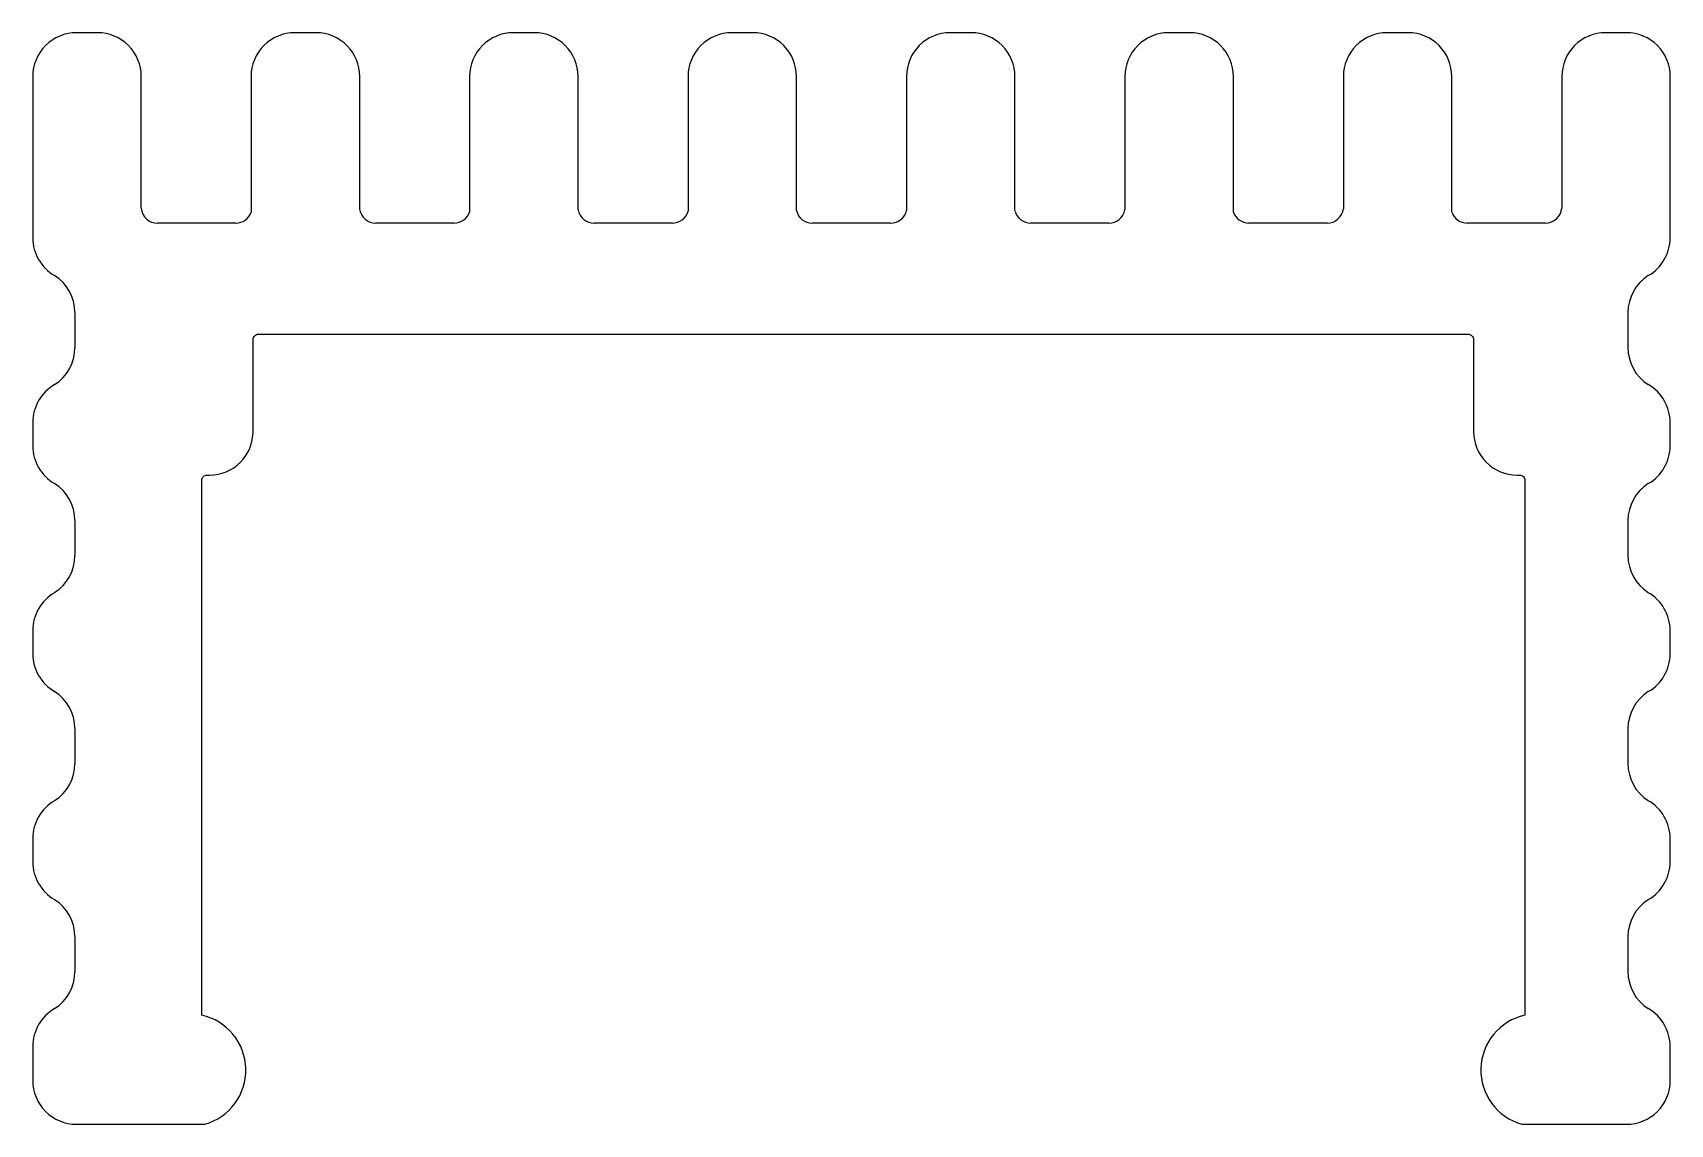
# Model space of a CAD drawing. Header units: millimetres. Extents: x 0 to 15.1, y -10.1 to 0.
import ezdxf

# ---------------------------------------------------------------- set-up
doc = ezdxf.new("R2010")
doc.units = ezdxf.units.MM
doc.layers.get('0').update_dxf_attribs({"true_color": 0xffffff})

msp = doc.modelspace()

# ---------------------------------------------------------------- linework, layer by layer
at = {"color": 7, "true_color": 0x000000, "flags": 128}
for points in [[(0.643, -0.05), (0.45, -0.05)], [(2.645, -0.05), (2.451, -0.05)], [(4.646, -0.05), (4.452, -0.05)], [(6.646, -0.05), (6.453, -0.05)], [(8.647, -0.05), (8.454, -0.05)], [(10.648, -0.05), (10.455, -0.05)], [(12.649, -0.05), (12.456, -0.05)], [(14.65, -0.05), (14.457, -0.05)], [(0.05, -0.45), (0.05, -1.928)], [(1.044, -1.657), (1.044, -1.657), (1.044, -0.45)], [(2.051, -0.45), (2.051, -1.693)], [(3.045, -1.665), (3.045, -0.45)], [(4.052, -0.45), (4.052, -1.688)], [(5.046, -1.672), (5.046, -0.45)], [(6.053, -0.45), (6.053, -1.685)], [(7.046, -1.679), (7.046, -0.45)], [(8.054, -0.45), (8.054, -1.678)], [(9.047, -1.683), (9.047, -0.45)], [(10.055, -0.45), (10.055, -1.673)], [(11.048, -1.689), (11.048, -0.45)], [(12.056, -0.45), (12.056, -1.662)], [(13.049, -1.692), (13.049, -0.45)], [(14.057, -0.45), (14.057, -1.657), (14.056, -1.657)], [(15.049, -1.928), (15.05, -1.928), (15.05, -0.45)], [(1.909, -1.794), (1.194, -1.794)], [(3.909, -1.794), (3.193, -1.794)], [(5.909, -1.794), (5.193, -1.794)], [(7.908, -1.794), (7.192, -1.794)], [(9.908, -1.794), (9.192, -1.794)], [(11.907, -1.794), (11.191, -1.794)], [(13.907, -1.794), (13.191, -1.794)], [(0.25, -2.275), (0.25, -2.275)], [(14.849, -2.275), (14.849, -2.275)], [(0.436, -2.613), (0.436, -2.936)], [(14.664, -2.936), (14.664, -2.613)], [(0.25, -3.274), (0.25, -3.274)], [(14.849, -3.274), (14.849, -3.274)], [(0.05, -3.621), (0.05, -3.834)], [(15.049, -3.834), (15.05, -3.834), (15.05, -3.621), (15.049, -3.621)], [(0.25, -4.18), (0.25, -4.181)], [(14.849, -4.181), (14.849, -4.18)], [(0.436, -4.519), (0.436, -4.841)], [(14.664, -4.841), (14.664, -4.519)], [(0.25, -5.179), (0.25, -5.18)], [(14.849, -5.18), (14.849, -5.179)], [(0.05, -5.527), (0.05, -5.74)], [(15.049, -5.74), (15.05, -5.74), (15.05, -5.527), (15.049, -5.527)], [(0.25, -6.086), (0.25, -6.087)], [(14.849, -6.087), (14.849, -6.086)], [(0.436, -6.425), (0.436, -6.747)], [(14.664, -6.747), (14.664, -6.425)], [(0.25, -7.085), (0.25, -7.086)], [(14.849, -7.086), (14.849, -7.085)], [(0.05, -7.432), (0.05, -7.645)], [(15.049, -7.645), (15.05, -7.645), (15.05, -7.432), (15.049, -7.432)], [(0.25, -7.992), (0.25, -7.993)], [(14.849, -7.993), (14.849, -7.992)], [(0.436, -8.331), (0.436, -8.653)], [(14.664, -8.653), (14.664, -8.331)], [(0.25, -8.991), (0.25, -8.992)], [(14.849, -8.992), (14.849, -8.991)], [(0.05, -9.338), (0.05, -9.65)], [(15.05, -9.65), (15.05, -9.338), (15.049, -9.338)], [(0.45, -10.05), (1.626, -10.05), (1.626, -10.05)], [(13.692, -10.05), (13.692, -10.05), (14.65, -10.05)]]:
    msp.add_lwpolyline(points, dxfattribs=at)
for points in [[(2.069, -3.702), (2.069, -2.862, -0.414214), (2.119, -2.812), (13.198, -2.812, -0.414214), (13.248, -2.862), (13.248, -3.702)], [(1.598, -9.05), (1.598, -4.152, -0.414214), (1.648, -4.102), (1.67, -4.102)], [(13.648, -4.102), (13.669, -4.102, -0.414214), (13.719, -4.152), (13.719, -9.05)]]:
    msp.add_lwpolyline(points, format="xyb", dxfattribs=at)
at = {"color": 7, "true_color": 0x000000}
for centre, radius, start, end in [((0.449, -0.449), 0.399, 89.8717, 180.1277), ((0.644, -0.45), 0.4, 359.9347, 90.1389), ((2.45, -0.45), 0.4, 89.8611, 180.0653), ((2.646, -0.449), 0.399, 359.8723, 90.1283), ((4.451, -0.449), 0.399, 89.8717, 180.1277), ((4.646, -0.449), 0.399, 359.8711, 90.1281), ((6.452, -0.449), 0.399, 89.8719, 180.1289), ((6.647, -0.449), 0.399, 359.8723, 90.1283), ((8.453, -0.449), 0.399, 89.8717, 180.1277), ((8.648, -0.449), 0.399, 359.8711, 90.1281), ((10.454, -0.449), 0.399, 89.8719, 180.1289), ((10.649, -0.449), 0.399, 359.8723, 90.1283), ((12.455, -0.449), 0.399, 89.8719, 180.1289), ((12.65, -0.449), 0.399, 359.8723, 90.1283), ((14.456, -0.449), 0.399, 89.8719, 180.1289), ((14.651, -0.449), 0.399, 359.8723, 90.1283), ((1.193, -1.645), 0.15, 184.8195, 270.1396), ((1.91, -1.645), 0.149, 269.9154, 341.2404), ((3.192, -1.645), 0.149, 187.6729, 270.2097), ((3.909, -1.644), 0.15, 269.776, 343.0352), ((5.192, -1.645), 0.149, 190.3006, 270.2079), ((5.909, -1.645), 0.149, 269.7418, 344.5177), ((7.192, -1.645), 0.15, 193.2614, 270.0668), ((7.908, -1.644), 0.15, 269.8917, 347.0831), ((9.192, -1.645), 0.149, 195.0398, 270.182), ((9.908, -1.644), 0.15, 269.9047, 349.11), ((11.191, -1.644), 0.15, 197.2013, 270.0567), ((11.907, -1.644), 0.15, 269.9398, 353.104), ((13.191, -1.645), 0.149, 198.5947, 270.1721), ((13.907, -1.644), 0.15, 269.9658, 355.0751), ((0.449, -1.929), 0.399, 179.8701, 240.0789), ((14.65, -1.929), 0.399, 299.9159, 0.135), ((0.037, -2.612), 0.399, 359.8622, 57.6656), ((15.062, -2.612), 0.399, 122.3253, 180.147), ((0.037, -2.937), 0.399, 302.3255, 0.1467), ((15.062, -2.937), 0.399, 179.8537, 237.674), ((0.449, -3.62), 0.399, 119.9159, 180.135), ((14.65, -3.62), 0.399, 359.8701, 60.0789), ((1.67, -3.703), 0.399, 269.8718, 0.1289), ((13.647, -3.703), 0.399, 179.8711, 270.1282), ((0.449, -3.835), 0.399, 179.8701, 240.0789), ((14.65, -3.835), 0.399, 299.9159, 0.135), ((0.037, -4.518), 0.399, 359.8622, 57.6656), ((15.062, -4.518), 0.399, 122.3253, 180.147), ((0.037, -4.842), 0.399, 302.3255, 0.1467), ((15.062, -4.842), 0.399, 179.8537, 237.674), ((0.449, -5.526), 0.399, 119.9158, 180.135), ((14.65, -5.526), 0.399, 359.8701, 60.079), ((0.449, -5.74), 0.399, 179.8701, 240.0789), ((14.65, -5.741), 0.399, 299.9159, 0.135), ((0.037, -6.424), 0.399, 359.8616, 57.6655), ((15.062, -6.424), 0.399, 122.3254, 180.1475), ((0.037, -6.748), 0.399, 302.3255, 0.1461), ((15.062, -6.748), 0.399, 179.8539, 237.6745), ((0.449, -7.432), 0.399, 119.9201, 180.131), ((14.65, -7.432), 0.399, 359.8701, 60.0788), ((0.449, -7.646), 0.399, 179.8701, 240.0788), ((14.65, -7.646), 0.399, 299.9201, 0.131), ((0.037, -8.33), 0.399, 359.8632, 57.6651), ((15.062, -8.33), 0.399, 122.3247, 180.1469), ((0.037, -8.654), 0.399, 302.3269, 0.1462), ((15.062, -8.654), 0.399, 179.8483, 237.6786), ((0.449, -9.337), 0.399, 119.9201, 180.131), ((14.65, -9.337), 0.399, 359.8701, 60.0788), ((0.449, -9.651), 0.399, 179.8724, 270.129), ((14.651, -9.651), 0.399, 269.871, 0.1276)]:
    msp.add_arc(centre, radius, start, end, dxfattribs=at)
for centre, start, end in [((1.487, -9.554), 285.5558, 77.5812), ((13.83, -9.554), 102.4188, 254.4442)]:
    msp.add_arc(centre, 0.515, start, end)

doc.saveas('drawing.dxf')
